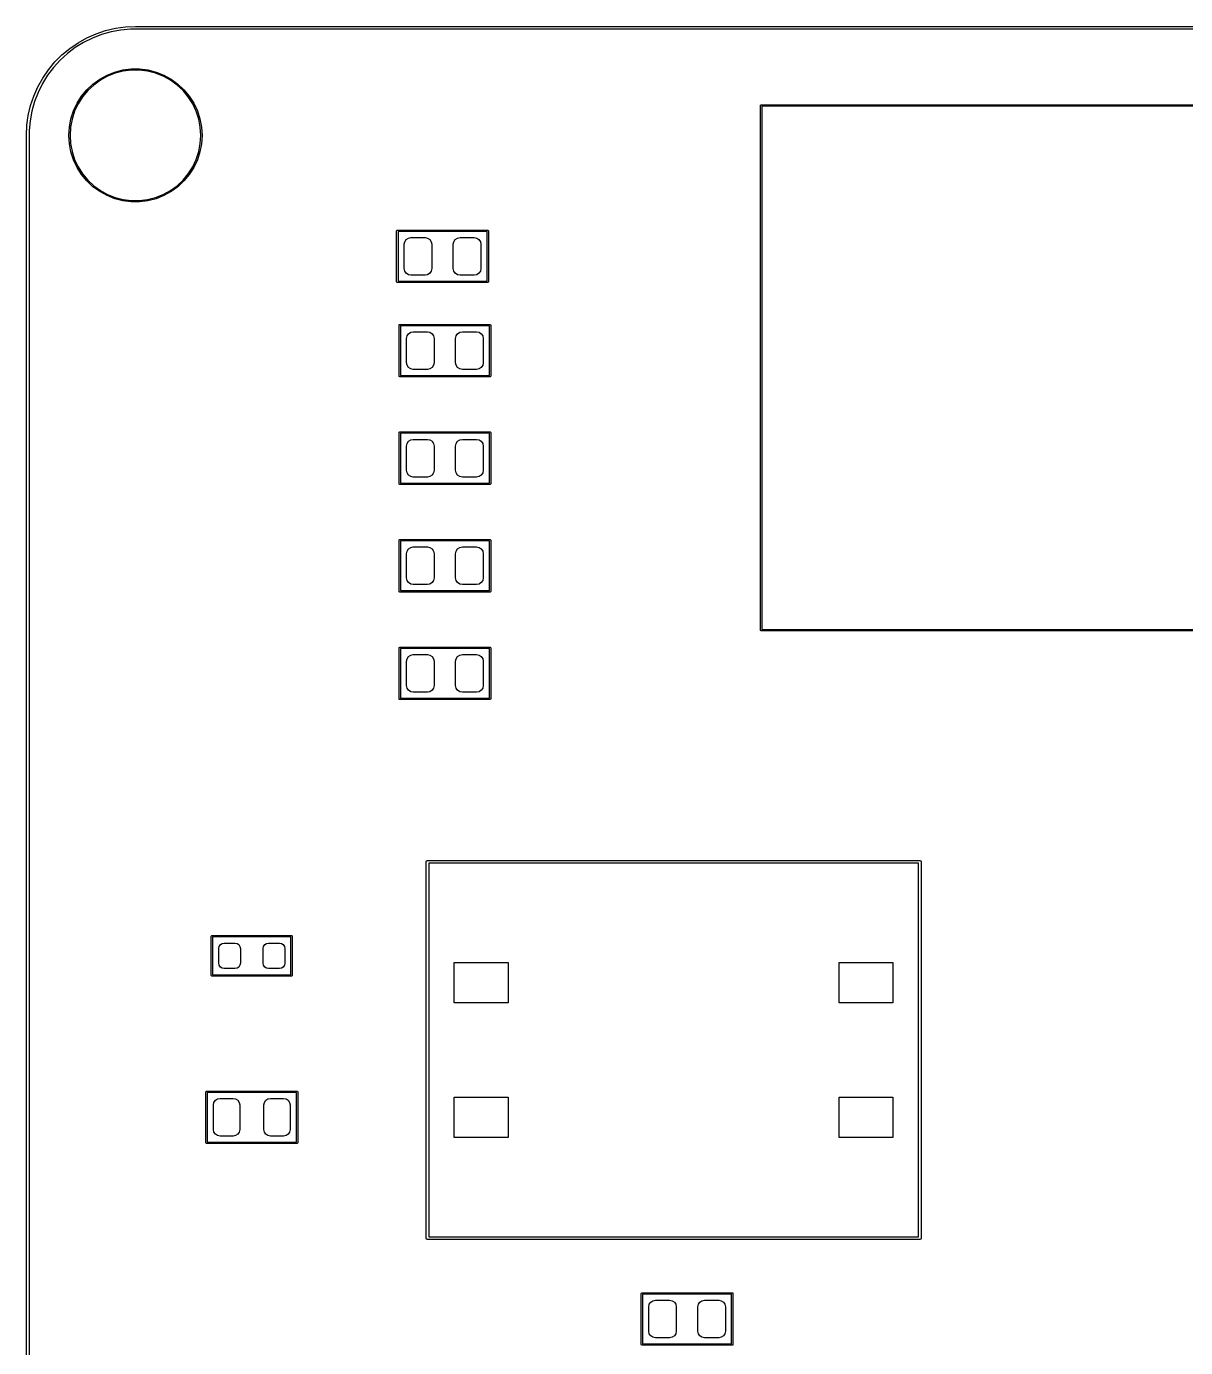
# Model space of a CAD drawing. Extents: x 98 to 200, y -149 to -46.
# Drawn here: x 98.05 to 141.12, y -95.54 to -46.43 of the extents above; entities that cross this region are included whole.
import ezdxf

# ---------------------------------------------------------------- set-up
doc = ezdxf.new("R2010")
doc.units = 0
doc.layers.add('BLACK', color=7, linetype='CONTINUOUS')

msp = doc.modelspace()

# ---------------------------------------------------------------- linework, layer by layer
at = {"layer": 'BLACK', "linetype": 'CONTINUOUS'}
for p, q in [((100.637, -46.7035), (100.992, -46.5846)), ((101.195, -46.6308), (100.843, -46.7308)), ((100.992, -46.5846), (101.356, -46.499)), ((101.554, -46.5637), (101.195, -46.6308)), ((101.356, -46.499), (101.726, -46.4473)), ((101.917, -46.53), (101.554, -46.5637)), ((101.726, -46.4473), (102.1, -46.43)), ((102.1, -46.53), (101.917, -46.53)), ((102.1, -46.43), (196.1, -46.43)), ((196.1, -46.53), (102.1, -46.53)), ((99.6593, -47.248), (99.968, -47.0366)), ((100.176, -47.0255), (99.8653, -47.2178)), ((99.968, -47.0366), (100.295, -46.8546)), ((100.503, -46.8627), (100.176, -47.0255)), ((100.295, -46.8546), (100.637, -46.7035)), ((100.843, -46.7308), (100.503, -46.8627)), ((99.107, -47.7515), (99.3715, -47.487)), ((99.5739, -47.4379), (99.3039, -47.6839)), ((99.3715, -47.487), (99.6593, -47.248)), ((99.8653, -47.2178), (99.5739, -47.4379)), ((98.6566, -48.3479), (98.868, -48.0393)), ((99.0579, -47.9539), (98.8378, -48.2453)), ((98.868, -48.0393), (99.107, -47.7515)), ((99.3039, -47.6839), (99.0579, -47.9539)), ((101.046, -48.2406), (101.335, -48.1261)), ((101.335, -48.1261), (101.636, -48.0488)), ((101.645, -48.0932), (101.349, -48.1691)), ((101.636, -48.0488), (101.945, -48.0099)), ((101.947, -48.055), (101.645, -48.0932)), ((101.945, -48.0099), (102.255, -48.0099)), ((102.253, -48.055), (101.947, -48.055)), ((102.555, -48.0932), (102.253, -48.055)), ((102.255, -48.0099), (102.564, -48.0488)), ((102.851, -48.1691), (102.555, -48.0932)), ((102.564, -48.0488), (102.865, -48.1261)), ((102.865, -48.1261), (103.154, -48.2406)), ((98.4746, -48.6748), (98.6566, -48.3479)), ((98.6455, -48.5559), (98.4827, -48.8828)), ((98.8378, -48.2453), (98.6455, -48.5559)), ((100.296, -48.7857), (100.522, -48.573)), ((100.551, -48.6078), (100.329, -48.8167)), ((100.522, -48.573), (100.774, -48.3903)), ((100.798, -48.4285), (100.551, -48.6078)), ((100.774, -48.3903), (101.046, -48.2406)), ((101.065, -48.2815), (100.798, -48.4285)), ((101.349, -48.1691), (101.065, -48.2815)), ((103.135, -48.2815), (102.851, -48.1691)), ((103.402, -48.4285), (103.135, -48.2815)), ((103.154, -48.2406), (103.426, -48.3903)), ((103.649, -48.6078), (103.402, -48.4285)), ((103.426, -48.3903), (103.678, -48.573)), ((103.871, -48.8167), (103.649, -48.6078)), ((103.678, -48.573), (103.904, -48.7857)), ((98.2046, -49.3717), (98.3235, -49.017)), ((98.3235, -49.017), (98.4746, -48.6748)), ((98.4827, -48.8828), (98.3508, -49.2234)), ((99.9311, -49.2877), (100.098, -49.0252)), ((100.134, -49.0518), (99.9708, -49.3094)), ((100.098, -49.0252), (100.296, -48.7857)), ((100.329, -48.8167), (100.134, -49.0518)), ((104.066, -49.0518), (103.871, -48.8167)), ((103.904, -48.7857), (104.102, -49.0252)), ((104.229, -49.3094), (104.066, -49.0518)), ((104.102, -49.0252), (104.269, -49.2877)), ((98.119, -49.7358), (98.2046, -49.3717)), ((98.2508, -49.5747), (98.1837, -49.9337)), ((98.3508, -49.2234), (98.2508, -49.5747)), ((99.7028, -49.8645), (99.7988, -49.5689)), ((99.8408, -49.5855), (99.7465, -49.8757)), ((99.7988, -49.5689), (99.9311, -49.2877)), ((99.9708, -49.3094), (99.8408, -49.5855)), ((104.359, -49.5855), (104.229, -49.3094)), ((104.269, -49.2877), (104.401, -49.5689)), ((104.453, -49.8757), (104.359, -49.5855)), ((104.401, -49.5689), (104.497, -49.8645)), ((125.325, -49.3725), (125.332, -49.3548)), ((125.325, -68.8725), (125.325, -49.3725)), ((125.332, -49.3548), (125.35, -49.3475)), ((125.35, -49.3475), (176.15, -49.3475)), ((125.375, -49.3975), (125.375, -68.8475)), ((176.125, -49.3975), (125.375, -49.3975)), ((98.0673, -50.1063), (98.119, -49.7358)), ((98.1837, -49.9337), (98.15, -50.2974)), ((99.6445, -50.1698), (99.7028, -49.8645)), ((99.7465, -49.8757), (99.6894, -50.1755)), ((104.511, -50.1755), (104.453, -49.8757)), ((104.497, -49.8645), (104.555, -50.1698)), ((98.05, -50.48), (98.0673, -50.1063)), ((98.05, -144.48), (98.05, -50.48)), ((98.05, -50.48), (98.05, -50.48)), ((98.15, -50.2974), (98.15, -50.48)), ((98.15, -50.48), (98.15, -144.48)), ((99.625, -50.48), (99.6445, -50.1698)), ((99.6445, -50.7902), (99.625, -50.48)), ((99.6894, -50.1755), (99.6702, -50.48)), ((99.6702, -50.48), (99.6894, -50.7845)), ((104.53, -50.48), (104.511, -50.1755)), ((104.511, -50.7845), (104.53, -50.48)), ((104.555, -50.1698), (104.575, -50.48)), ((104.575, -50.48), (104.555, -50.7902)), ((99.7028, -51.0955), (99.6445, -50.7902)), ((99.6894, -50.7845), (99.7465, -51.0843)), ((104.453, -51.0843), (104.511, -50.7845)), ((104.555, -50.7902), (104.497, -51.0955)), ((99.7988, -51.3911), (99.7028, -51.0955)), ((99.7465, -51.0843), (99.8408, -51.3745)), ((99.9311, -51.6723), (99.7988, -51.3911)), ((99.8408, -51.3745), (99.9708, -51.6506)), ((104.229, -51.6506), (104.359, -51.3745)), ((104.401, -51.3911), (104.269, -51.6723)), ((104.359, -51.3745), (104.453, -51.0843)), ((104.497, -51.0955), (104.401, -51.3911)), ((100.098, -51.9348), (99.9311, -51.6723)), ((99.9708, -51.6506), (100.134, -51.9082)), ((100.296, -52.1743), (100.098, -51.9348)), ((100.134, -51.9082), (100.329, -52.1433)), ((103.871, -52.1433), (104.066, -51.9082)), ((104.102, -51.9348), (103.904, -52.1743)), ((104.066, -51.9082), (104.229, -51.6506)), ((104.269, -51.6723), (104.102, -51.9348)), ((100.522, -52.387), (100.296, -52.1743)), ((100.329, -52.1433), (100.551, -52.3522)), ((100.774, -52.5697), (100.522, -52.387)), ((100.551, -52.3522), (100.798, -52.5315)), ((100.798, -52.5315), (101.065, -52.6785)), ((103.135, -52.6785), (103.402, -52.5315)), ((103.402, -52.5315), (103.649, -52.3522)), ((103.678, -52.387), (103.426, -52.5697)), ((103.649, -52.3522), (103.871, -52.1433)), ((103.904, -52.1743), (103.678, -52.387)), ((101.046, -52.7194), (100.774, -52.5697)), ((101.335, -52.8339), (101.046, -52.7194)), ((101.065, -52.6785), (101.349, -52.7909)), ((101.636, -52.9112), (101.335, -52.8339)), ((101.349, -52.7909), (101.645, -52.8668)), ((101.945, -52.9501), (101.636, -52.9112)), ((101.645, -52.8668), (101.947, -52.905)), ((102.255, -52.9501), (101.945, -52.9501)), ((101.947, -52.905), (102.253, -52.905)), ((102.253, -52.905), (102.555, -52.8668)), ((102.564, -52.9112), (102.255, -52.9501)), ((102.555, -52.8668), (102.851, -52.7909)), ((102.865, -52.8339), (102.564, -52.9112)), ((102.851, -52.7909), (103.135, -52.6785)), ((103.154, -52.7194), (102.865, -52.8339)), ((103.426, -52.5697), (103.154, -52.7194)), ((111.807, -54.03), (111.815, -54.0123)), ((111.815, -54.0123), (111.832, -54.005)), ((111.832, -54.005), (115.192, -54.005)), ((115.192, -54.005), (115.21, -54.0123)), ((115.21, -54.0123), (115.218, -54.03)), ((111.807, -55.93), (111.807, -54.03)), ((111.858, -54.055), (111.858, -55.905)), ((115.167, -54.055), (111.858, -54.055)), ((112.087, -54.53), (112.107, -54.4343)), ((112.107, -54.4343), (112.161, -54.3532)), ((112.161, -54.3532), (112.242, -54.299)), ((112.242, -54.299), (112.337, -54.28)), ((112.337, -54.28), (112.862, -54.28)), ((112.862, -54.28), (112.958, -54.299)), ((112.958, -54.299), (113.039, -54.3532)), ((113.039, -54.3532), (113.093, -54.4343)), ((113.093, -54.4343), (113.112, -54.53)), ((113.912, -54.53), (113.932, -54.4343)), ((113.932, -54.4343), (113.986, -54.3532)), ((113.986, -54.3532), (114.067, -54.299)), ((114.067, -54.299), (114.162, -54.28)), ((114.162, -54.28), (114.688, -54.28)), ((114.688, -54.28), (114.783, -54.299)), ((114.783, -54.299), (114.864, -54.3532)), ((114.864, -54.3532), (114.918, -54.4343)), ((114.918, -54.4343), (114.938, -54.53)), ((115.167, -55.905), (115.167, -54.055)), ((115.218, -54.03), (115.218, -55.93)), ((112.087, -55.43), (112.087, -54.53)), ((113.112, -54.53), (113.112, -55.43)), ((113.912, -55.43), (113.912, -54.53)), ((114.938, -54.53), (114.938, -55.43)), ((112.107, -55.5257), (112.087, -55.43)), ((113.112, -55.43), (113.093, -55.5257)), ((113.932, -55.5257), (113.912, -55.43)), ((114.938, -55.43), (114.918, -55.5257)), ((111.815, -55.9477), (111.807, -55.93)), ((111.832, -55.955), (111.815, -55.9477)), ((115.192, -55.955), (111.832, -55.955)), ((111.858, -55.905), (115.167, -55.905)), ((112.161, -55.6068), (112.107, -55.5257)), ((112.242, -55.661), (112.161, -55.6068)), ((112.337, -55.68), (112.242, -55.661)), ((112.862, -55.68), (112.337, -55.68)), ((112.958, -55.661), (112.862, -55.68)), ((113.039, -55.6068), (112.958, -55.661)), ((113.093, -55.5257), (113.039, -55.6068)), ((113.986, -55.6068), (113.932, -55.5257)), ((114.067, -55.661), (113.986, -55.6068)), ((114.162, -55.68), (114.067, -55.661)), ((114.688, -55.68), (114.162, -55.68)), ((114.783, -55.661), (114.688, -55.68)), ((114.864, -55.6068), (114.783, -55.661)), ((114.918, -55.5257), (114.864, -55.6068)), ((115.21, -55.9477), (115.192, -55.955)), ((115.218, -55.93), (115.21, -55.9477)), ((111.895, -57.53), (111.902, -57.5123)), ((111.895, -59.43), (111.895, -57.53)), ((111.902, -57.5123), (111.92, -57.505)), ((111.92, -57.505), (115.28, -57.505)), ((111.945, -57.555), (111.945, -59.405)), ((115.255, -57.555), (111.945, -57.555)), ((112.175, -58.03), (112.194, -57.9343)), ((112.194, -57.9343), (112.248, -57.8532)), ((112.248, -57.8532), (112.329, -57.799)), ((112.329, -57.799), (112.425, -57.78)), ((112.425, -57.78), (112.95, -57.78)), ((112.95, -57.78), (113.046, -57.799)), ((113.046, -57.799), (113.127, -57.8532)), ((113.127, -57.8532), (113.181, -57.9343)), ((113.181, -57.9343), (113.2, -58.03)), ((114, -58.03), (114.019, -57.9343)), ((114.019, -57.9343), (114.073, -57.8532)), ((114.073, -57.8532), (114.154, -57.799)), ((114.154, -57.799), (114.25, -57.78)), ((114.25, -57.78), (114.775, -57.78)), ((114.775, -57.78), (114.871, -57.799)), ((114.871, -57.799), (114.952, -57.8532)), ((114.952, -57.8532), (115.006, -57.9343)), ((115.006, -57.9343), (115.025, -58.03)), ((115.255, -59.405), (115.255, -57.555)), ((115.28, -57.505), (115.298, -57.5123)), ((115.298, -57.5123), (115.305, -57.53)), ((115.305, -57.53), (115.305, -59.43)), ((112.175, -58.93), (112.175, -58.03)), ((113.2, -58.03), (113.2, -58.93)), ((114, -58.93), (114, -58.03)), ((115.025, -58.03), (115.025, -58.93)), ((112.194, -59.0257), (112.175, -58.93)), ((113.2, -58.93), (113.181, -59.0257)), ((114.019, -59.0257), (114, -58.93)), ((115.025, -58.93), (115.006, -59.0257)), ((111.945, -59.405), (115.255, -59.405)), ((112.248, -59.1068), (112.194, -59.0257)), ((112.329, -59.161), (112.248, -59.1068)), ((112.425, -59.18), (112.329, -59.161)), ((112.95, -59.18), (112.425, -59.18)), ((113.046, -59.161), (112.95, -59.18)), ((113.127, -59.1068), (113.046, -59.161)), ((113.181, -59.0257), (113.127, -59.1068)), ((114.073, -59.1068), (114.019, -59.0257)), ((114.154, -59.161), (114.073, -59.1068)), ((114.25, -59.18), (114.154, -59.161)), ((114.775, -59.18), (114.25, -59.18)), ((114.871, -59.161), (114.775, -59.18)), ((114.952, -59.1068), (114.871, -59.161)), ((115.006, -59.0257), (114.952, -59.1068)), ((111.902, -59.4477), (111.895, -59.43)), ((111.92, -59.455), (111.902, -59.4477)), ((115.28, -59.455), (111.92, -59.455)), ((115.298, -59.4477), (115.28, -59.455)), ((115.305, -59.43), (115.298, -59.4477)), ((111.895, -61.53), (111.902, -61.5123)), ((111.895, -63.43), (111.895, -61.53)), ((111.902, -61.5123), (111.92, -61.505)), ((111.92, -61.505), (115.28, -61.505)), ((111.945, -61.555), (111.945, -63.405)), ((115.255, -61.555), (111.945, -61.555)), ((112.194, -61.9343), (112.248, -61.8532)), ((112.248, -61.8532), (112.329, -61.799)), ((112.329, -61.799), (112.425, -61.78)), ((112.425, -61.78), (112.95, -61.78)), ((112.95, -61.78), (113.046, -61.799)), ((113.046, -61.799), (113.127, -61.8532)), ((113.127, -61.8532), (113.181, -61.9343)), ((114.019, -61.9343), (114.073, -61.8532)), ((114.073, -61.8532), (114.154, -61.799)), ((114.154, -61.799), (114.25, -61.78)), ((114.25, -61.78), (114.775, -61.78)), ((114.775, -61.78), (114.871, -61.799)), ((114.871, -61.799), (114.952, -61.8532)), ((114.952, -61.8532), (115.006, -61.9343)), ((115.255, -63.405), (115.255, -61.555)), ((115.28, -61.505), (115.298, -61.5123)), ((115.298, -61.5123), (115.305, -61.53)), ((115.305, -61.53), (115.305, -63.43)), ((112.175, -62.03), (112.194, -61.9343)), ((112.175, -62.93), (112.175, -62.03)), ((113.181, -61.9343), (113.2, -62.03)), ((113.2, -62.03), (113.2, -62.93)), ((114, -62.03), (114.019, -61.9343)), ((114, -62.93), (114, -62.03)), ((115.006, -61.9343), (115.025, -62.03)), ((115.025, -62.03), (115.025, -62.93)), ((112.194, -63.0257), (112.175, -62.93)), ((112.248, -63.1068), (112.194, -63.0257)), ((112.329, -63.161), (112.248, -63.1068)), ((112.425, -63.18), (112.329, -63.161)), ((112.95, -63.18), (112.425, -63.18)), ((113.046, -63.161), (112.95, -63.18)), ((113.127, -63.1068), (113.046, -63.161)), ((113.181, -63.0257), (113.127, -63.1068)), ((113.2, -62.93), (113.181, -63.0257)), ((114.019, -63.0257), (114, -62.93)), ((114.073, -63.1068), (114.019, -63.0257)), ((114.154, -63.161), (114.073, -63.1068)), ((114.25, -63.18), (114.154, -63.161)), ((114.775, -63.18), (114.25, -63.18)), ((114.871, -63.161), (114.775, -63.18)), ((114.952, -63.1068), (114.871, -63.161)), ((115.006, -63.0257), (114.952, -63.1068)), ((115.025, -62.93), (115.006, -63.0257)), ((111.902, -63.4477), (111.895, -63.43)), ((111.92, -63.455), (111.902, -63.4477)), ((115.28, -63.455), (111.92, -63.455)), ((111.945, -63.405), (115.255, -63.405)), ((115.298, -63.4477), (115.28, -63.455)), ((115.305, -63.43), (115.298, -63.4477)), ((111.895, -65.53), (111.902, -65.5123)), ((111.895, -67.43), (111.895, -65.53)), ((111.902, -65.5123), (111.92, -65.505)), ((111.92, -65.505), (115.28, -65.505)), ((111.945, -65.555), (111.945, -67.405)), ((115.255, -65.555), (111.945, -65.555)), ((112.248, -65.8532), (112.329, -65.799)), ((112.329, -65.799), (112.425, -65.78)), ((112.425, -65.78), (112.95, -65.78)), ((112.95, -65.78), (113.046, -65.799)), ((113.046, -65.799), (113.127, -65.8532)), ((114.073, -65.8532), (114.154, -65.799)), ((114.154, -65.799), (114.25, -65.78)), ((114.25, -65.78), (114.775, -65.78)), ((114.775, -65.78), (114.871, -65.799)), ((114.871, -65.799), (114.952, -65.8532)), ((115.255, -67.405), (115.255, -65.555)), ((115.28, -65.505), (115.298, -65.5123)), ((115.298, -65.5123), (115.305, -65.53)), ((115.305, -65.53), (115.305, -67.43)), ((112.175, -66.03), (112.194, -65.9343)), ((112.175, -66.93), (112.175, -66.03)), ((112.194, -65.9343), (112.248, -65.8532)), ((113.127, -65.8532), (113.181, -65.9343)), ((113.181, -65.9343), (113.2, -66.03)), ((113.2, -66.03), (113.2, -66.93)), ((114, -66.03), (114.019, -65.9343)), ((114, -66.93), (114, -66.03)), ((114.019, -65.9343), (114.073, -65.8532)), ((114.952, -65.8532), (115.006, -65.9343)), ((115.006, -65.9343), (115.025, -66.03)), ((115.025, -66.03), (115.025, -66.93)), ((112.194, -67.0257), (112.175, -66.93)), ((112.248, -67.1068), (112.194, -67.0257)), ((112.329, -67.161), (112.248, -67.1068)), ((112.425, -67.18), (112.329, -67.161)), ((112.95, -67.18), (112.425, -67.18)), ((113.046, -67.161), (112.95, -67.18)), ((113.127, -67.1068), (113.046, -67.161)), ((113.181, -67.0257), (113.127, -67.1068)), ((113.2, -66.93), (113.181, -67.0257)), ((114.019, -67.0257), (114, -66.93)), ((114.073, -67.1068), (114.019, -67.0257)), ((114.154, -67.161), (114.073, -67.1068)), ((114.25, -67.18), (114.154, -67.161)), ((114.775, -67.18), (114.25, -67.18)), ((114.871, -67.161), (114.775, -67.18)), ((114.952, -67.1068), (114.871, -67.161)), ((115.006, -67.0257), (114.952, -67.1068)), ((115.025, -66.93), (115.006, -67.0257)), ((111.902, -67.4477), (111.895, -67.43)), ((111.92, -67.455), (111.902, -67.4477)), ((115.28, -67.455), (111.92, -67.455)), ((111.945, -67.405), (115.255, -67.405)), ((115.298, -67.4477), (115.28, -67.455)), ((115.305, -67.43), (115.298, -67.4477)), ((125.332, -68.8902), (125.325, -68.8725)), ((125.35, -68.8975), (125.332, -68.8902)), ((176.15, -68.8975), (125.35, -68.8975)), ((125.375, -68.8475), (176.125, -68.8475)), ((111.895, -69.53), (111.902, -69.5123)), ((111.895, -71.43), (111.895, -69.53)), ((111.902, -69.5123), (111.92, -69.505)), ((111.92, -69.505), (115.28, -69.505)), ((111.945, -69.555), (111.945, -71.405)), ((115.255, -69.555), (111.945, -69.555)), ((115.255, -71.405), (115.255, -69.555)), ((115.28, -69.505), (115.298, -69.5123)), ((115.298, -69.5123), (115.305, -69.53)), ((115.305, -69.53), (115.305, -71.43)), ((112.175, -70.03), (112.194, -69.9343)), ((112.175, -70.93), (112.175, -70.03)), ((112.194, -69.9343), (112.248, -69.8532)), ((112.248, -69.8532), (112.329, -69.799)), ((112.329, -69.799), (112.425, -69.78)), ((112.425, -69.78), (112.95, -69.78)), ((112.95, -69.78), (113.046, -69.799)), ((113.046, -69.799), (113.127, -69.8532)), ((113.127, -69.8532), (113.181, -69.9343)), ((113.181, -69.9343), (113.2, -70.03)), ((113.2, -70.03), (113.2, -70.93)), ((114, -70.03), (114.019, -69.9343)), ((114, -70.93), (114, -70.03)), ((114.019, -69.9343), (114.073, -69.8532)), ((114.073, -69.8532), (114.154, -69.799)), ((114.154, -69.799), (114.25, -69.78)), ((114.25, -69.78), (114.775, -69.78)), ((114.775, -69.78), (114.871, -69.799)), ((114.871, -69.799), (114.952, -69.8532)), ((114.952, -69.8532), (115.006, -69.9343)), ((115.006, -69.9343), (115.025, -70.03)), ((115.025, -70.03), (115.025, -70.93)), ((112.194, -71.0257), (112.175, -70.93)), ((112.248, -71.1068), (112.194, -71.0257)), ((112.329, -71.161), (112.248, -71.1068)), ((112.425, -71.18), (112.329, -71.161)), ((112.95, -71.18), (112.425, -71.18)), ((113.046, -71.161), (112.95, -71.18)), ((113.127, -71.1068), (113.046, -71.161)), ((113.181, -71.0257), (113.127, -71.1068)), ((113.2, -70.93), (113.181, -71.0257)), ((114.019, -71.0257), (114, -70.93)), ((114.073, -71.1068), (114.019, -71.0257)), ((114.154, -71.161), (114.073, -71.1068)), ((114.25, -71.18), (114.154, -71.161)), ((114.775, -71.18), (114.25, -71.18)), ((114.871, -71.161), (114.775, -71.18)), ((114.952, -71.1068), (114.871, -71.161)), ((115.006, -71.0257), (114.952, -71.1068)), ((115.025, -70.93), (115.006, -71.0257)), ((111.902, -71.4477), (111.895, -71.43)), ((111.92, -71.455), (111.902, -71.4477)), ((115.28, -71.455), (111.92, -71.455)), ((111.945, -71.405), (115.255, -71.405)), ((115.298, -71.4477), (115.28, -71.455)), ((115.305, -71.43), (115.298, -71.4477)), ((112.9, -77.48), (112.915, -77.4446)), ((112.9, -91.48), (112.9, -77.48)), ((112.915, -77.4446), (112.95, -77.43)), ((112.95, -77.43), (131.25, -77.43)), ((113, -77.53), (113, -91.43)), ((131.2, -77.53), (113, -77.53)), ((131.2, -91.43), (131.2, -77.53)), ((131.25, -77.43), (131.285, -77.4446)), ((131.285, -77.4446), (131.3, -77.48)), ((131.3, -77.48), (131.3, -91.48)), ((104.92, -80.25), (104.927, -80.2323)), ((104.92, -81.71), (104.92, -80.25)), ((104.927, -80.2323), (104.945, -80.225)), ((104.945, -80.225), (107.905, -80.225)), ((104.97, -80.275), (104.97, -81.685)), ((107.88, -80.275), (104.97, -80.275)), ((105.259, -80.5636), (105.323, -80.5202)), ((105.323, -80.5202), (105.4, -80.505)), ((105.4, -80.505), (105.8, -80.505)), ((105.8, -80.505), (105.877, -80.5202)), ((105.877, -80.5202), (105.941, -80.5636)), ((106.909, -80.5636), (106.973, -80.5202)), ((106.973, -80.5202), (107.05, -80.505)), ((107.05, -80.505), (107.45, -80.505)), ((107.45, -80.505), (107.527, -80.5202)), ((107.527, -80.5202), (107.591, -80.5636)), ((107.88, -81.685), (107.88, -80.275)), ((107.905, -80.225), (107.923, -80.2323)), ((107.923, -80.2323), (107.93, -80.25)), ((107.93, -80.25), (107.93, -81.71)), ((105.2, -80.705), (105.215, -80.6285)), ((105.2, -81.255), (105.2, -80.705)), ((105.215, -80.6285), (105.259, -80.5636)), ((105.941, -80.5636), (105.985, -80.6285)), ((105.985, -80.6285), (106, -80.705)), ((106, -80.705), (106, -81.255)), ((106.85, -80.705), (106.865, -80.6285)), ((106.85, -81.255), (106.85, -80.705)), ((106.865, -80.6285), (106.909, -80.5636)), ((107.591, -80.5636), (107.635, -80.6285)), ((107.635, -80.6285), (107.65, -80.705)), ((107.65, -80.705), (107.65, -81.255)), ((105.215, -81.3315), (105.2, -81.255)), ((105.259, -81.3964), (105.215, -81.3315)), ((105.323, -81.4398), (105.259, -81.3964)), ((105.4, -81.455), (105.323, -81.4398)), ((105.8, -81.455), (105.4, -81.455)), ((105.877, -81.4398), (105.8, -81.455)), ((105.941, -81.3964), (105.877, -81.4398)), ((105.985, -81.3315), (105.941, -81.3964)), ((106, -81.255), (105.985, -81.3315)), ((106.865, -81.3315), (106.85, -81.255)), ((106.909, -81.3964), (106.865, -81.3315)), ((106.973, -81.4398), (106.909, -81.3964)), ((107.05, -81.455), (106.973, -81.4398)), ((107.45, -81.455), (107.05, -81.455)), ((107.527, -81.4398), (107.45, -81.455)), ((107.591, -81.3964), (107.527, -81.4398)), ((107.635, -81.3315), (107.591, -81.3964)), ((107.65, -81.255), (107.635, -81.3315)), ((113.95, -82.73), (113.95, -81.23)), ((113.95, -81.23), (115.95, -81.23)), ((115.95, -81.23), (115.95, -82.73)), ((128.25, -82.73), (128.25, -81.23)), ((128.25, -81.23), (130.25, -81.23)), ((130.25, -81.23), (130.25, -82.73)), ((104.927, -81.7277), (104.92, -81.71)), ((104.945, -81.735), (104.927, -81.7277)), ((107.905, -81.735), (104.945, -81.735)), ((104.97, -81.685), (107.88, -81.685)), ((107.923, -81.7277), (107.905, -81.735)), ((107.93, -81.71), (107.923, -81.7277)), ((115.95, -82.73), (113.95, -82.73)), ((130.25, -82.73), (128.25, -82.73)), ((104.72, -86.03), (104.727, -86.0123)), ((104.72, -87.93), (104.72, -86.03)), ((104.727, -86.0123), (104.745, -86.005)), ((104.745, -86.005), (108.105, -86.005)), ((104.77, -86.055), (104.77, -87.905)), ((108.08, -86.055), (104.77, -86.055)), ((105, -86.5237), (105.019, -86.4305)), ((105.019, -86.4305), (105.071, -86.3514)), ((105.071, -86.3514), (105.15, -86.2986)), ((105.15, -86.2986), (105.244, -86.28)), ((105.244, -86.28), (105.731, -86.28)), ((105.731, -86.28), (105.825, -86.2986)), ((105.825, -86.2986), (105.904, -86.3514)), ((105.904, -86.3514), (105.956, -86.4305)), ((105.956, -86.4305), (105.975, -86.5237)), ((106.875, -86.5237), (106.894, -86.4305)), ((106.894, -86.4305), (106.946, -86.3514)), ((106.946, -86.3514), (107.025, -86.2986)), ((107.025, -86.2986), (107.119, -86.28)), ((107.119, -86.28), (107.606, -86.28)), ((107.606, -86.28), (107.7, -86.2986)), ((107.7, -86.2986), (107.779, -86.3514)), ((107.779, -86.3514), (107.831, -86.4305)), ((107.831, -86.4305), (107.85, -86.5237)), ((108.08, -87.905), (108.08, -86.055)), ((108.105, -86.005), (108.123, -86.0123)), ((108.123, -86.0123), (108.13, -86.03)), ((108.13, -86.03), (108.13, -87.93)), ((113.95, -87.73), (113.95, -86.23)), ((113.95, -86.23), (115.95, -86.23)), ((115.95, -86.23), (115.95, -87.73)), ((128.25, -87.73), (128.25, -86.23)), ((128.25, -86.23), (130.25, -86.23)), ((130.25, -86.23), (130.25, -87.73)), ((105, -87.4363), (105, -86.5237)), ((105.975, -86.5237), (105.975, -87.4363)), ((106.875, -87.4363), (106.875, -86.5237)), ((107.85, -86.5237), (107.85, -87.4363)), ((104.77, -87.905), (108.08, -87.905)), ((105.019, -87.5295), (105, -87.4363)), ((105.071, -87.6086), (105.019, -87.5295)), ((105.15, -87.6614), (105.071, -87.6086)), ((105.244, -87.68), (105.15, -87.6614)), ((105.731, -87.68), (105.244, -87.68)), ((105.825, -87.6614), (105.731, -87.68)), ((105.904, -87.6086), (105.825, -87.6614)), ((105.956, -87.5295), (105.904, -87.6086)), ((105.975, -87.4363), (105.956, -87.5295)), ((106.894, -87.5295), (106.875, -87.4363)), ((106.946, -87.6086), (106.894, -87.5295)), ((107.025, -87.6614), (106.946, -87.6086)), ((107.119, -87.68), (107.025, -87.6614)), ((107.606, -87.68), (107.119, -87.68)), ((107.7, -87.6614), (107.606, -87.68)), ((107.779, -87.6086), (107.7, -87.6614)), ((107.831, -87.5295), (107.779, -87.6086)), ((107.85, -87.4363), (107.831, -87.5295)), ((115.95, -87.73), (113.95, -87.73)), ((130.25, -87.73), (128.25, -87.73)), ((104.727, -87.9477), (104.72, -87.93)), ((104.745, -87.955), (104.727, -87.9477)), ((108.105, -87.955), (104.745, -87.955)), ((108.123, -87.9477), (108.105, -87.955)), ((108.13, -87.93), (108.123, -87.9477)), ((112.915, -91.5154), (112.9, -91.48)), ((112.95, -91.53), (112.915, -91.5154)), ((131.25, -91.53), (112.95, -91.53)), ((113, -91.43), (131.2, -91.43)), ((131.285, -91.5154), (131.25, -91.53)), ((131.3, -91.48), (131.285, -91.5154)), ((120.895, -93.53), (120.902, -93.5123)), ((120.895, -95.43), (120.895, -93.53)), ((120.902, -93.5123), (120.92, -93.505)), ((120.92, -93.505), (124.28, -93.505)), ((120.945, -93.555), (120.945, -95.405)), ((124.255, -93.555), (120.945, -93.555)), ((121.248, -93.8532), (121.329, -93.799)), ((121.329, -93.799), (121.425, -93.78)), ((121.425, -93.78), (121.95, -93.78)), ((121.95, -93.78), (122.046, -93.799)), ((122.046, -93.799), (122.127, -93.8532)), ((123.073, -93.8532), (123.154, -93.799)), ((123.154, -93.799), (123.25, -93.78)), ((123.25, -93.78), (123.775, -93.78)), ((123.775, -93.78), (123.871, -93.799)), ((123.871, -93.799), (123.952, -93.8532)), ((124.255, -95.405), (124.255, -93.555)), ((124.28, -93.505), (124.298, -93.5123)), ((124.298, -93.5123), (124.305, -93.53)), ((124.305, -93.53), (124.305, -95.43)), ((121.175, -94.03), (121.194, -93.9343)), ((121.175, -94.93), (121.175, -94.03)), ((121.194, -93.9343), (121.248, -93.8532)), ((122.127, -93.8532), (122.181, -93.9343)), ((122.181, -93.9343), (122.2, -94.03)), ((122.2, -94.03), (122.2, -94.93)), ((123, -94.03), (123.019, -93.9343)), ((123, -94.93), (123, -94.03)), ((123.019, -93.9343), (123.073, -93.8532)), ((123.952, -93.8532), (124.006, -93.9343)), ((124.006, -93.9343), (124.025, -94.03)), ((124.025, -94.03), (124.025, -94.93)), ((121.194, -95.0257), (121.175, -94.93)), ((121.248, -95.1068), (121.194, -95.0257)), ((121.329, -95.161), (121.248, -95.1068)), ((121.425, -95.18), (121.329, -95.161)), ((121.95, -95.18), (121.425, -95.18)), ((122.046, -95.161), (121.95, -95.18)), ((122.127, -95.1068), (122.046, -95.161)), ((122.181, -95.0257), (122.127, -95.1068)), ((122.2, -94.93), (122.181, -95.0257)), ((123.019, -95.0257), (123, -94.93)), ((123.073, -95.1068), (123.019, -95.0257)), ((123.154, -95.161), (123.073, -95.1068)), ((123.25, -95.18), (123.154, -95.161)), ((123.775, -95.18), (123.25, -95.18)), ((123.871, -95.161), (123.775, -95.18)), ((123.952, -95.1068), (123.871, -95.161)), ((124.006, -95.0257), (123.952, -95.1068)), ((124.025, -94.93), (124.006, -95.0257)), ((120.902, -95.4477), (120.895, -95.43)), ((120.92, -95.455), (120.902, -95.4477)), ((124.28, -95.455), (120.92, -95.455)), ((120.945, -95.405), (124.255, -95.405)), ((124.298, -95.4477), (124.28, -95.455)), ((124.305, -95.43), (124.298, -95.4477))]:
    msp.add_line(p, q, dxfattribs=at)

doc.saveas('drawing.dxf')
